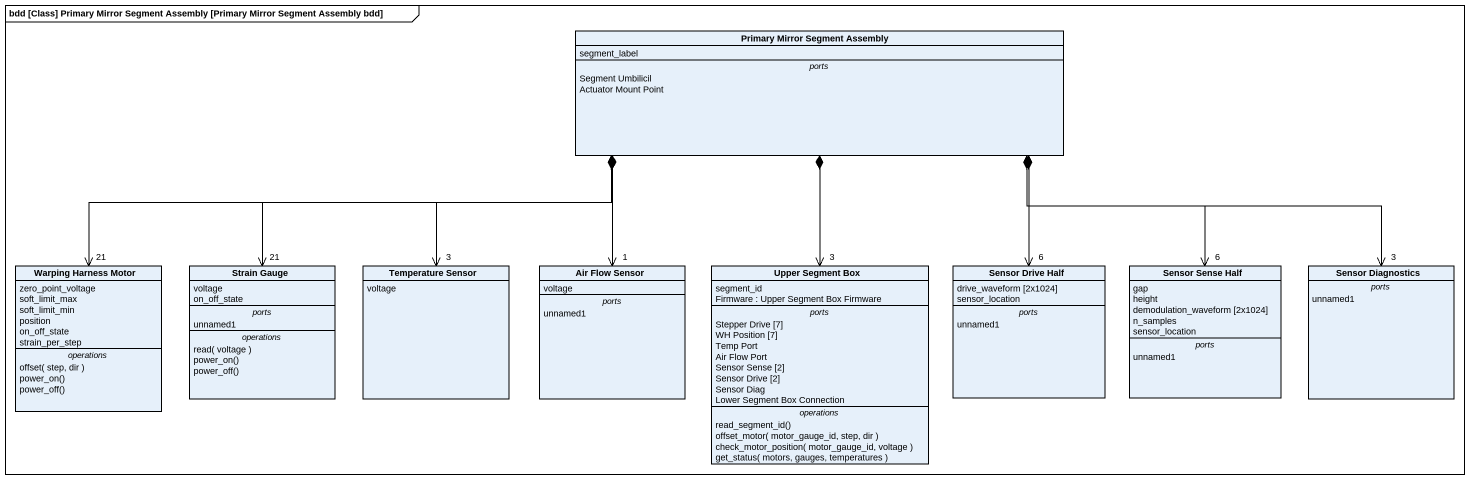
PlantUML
@startuml
mainframe bdd [Class] Primary Mirror Segment Assembly [Primary Mirror Segment Assembly bdd]
hide circle
hide empty members
class "Primary Mirror Segment Assembly" as Primary_Mirror_Segment {
  segment_label
  -- ports --
  Segment Umbilicil
  Actuator Mount Point
}
class "Warping Harness Motor" as Warping_Harness_Motor {
  zero_point_voltage
  soft_limit_max
  soft_limit_min
  position
  on_off_state
  strain_per_step
  -- operations --
  offset( step, dir )
  power_on()
  power_off()
}
class "Strain Gauge" as Strain_Gauge {
  voltage
  on_off_state
  -- ports --
  unnamed1
  -- operations --
  read( voltage )
  power_on()
  power_off()
}
class "Temperature Sensor" as Temperature_Sensor {
  voltage
}
class "Air Flow Sensor" as Air_Flow_Sensor {
  voltage
  -- ports --
  unnamed1
}
class "Upper Segment Box" as Upper_Segment_Box {
  segment_id
  Firmware : Upper Segment Box Firmware
  -- ports --
  Stepper Drive [7]
  WH Position [7]
  Temp Port
  Air Flow Port
  Sensor Sense [2]
  Sensor Drive [2]
  Sensor Diag
  Lower Segment Box Connection
  -- operations --
  read_segment_id()
  offset_motor( motor_gauge_id, step, dir )
  check_motor_position( motor_gauge_id, voltage )
  get_status( motors, gauges, temperatures )
}
class "Sensor Drive Half" as Sensor_Drive_Half {
  drive_waveform [2x1024]
  sensor_location
  -- ports --
  unnamed1
}
class "Sensor Sense Half" as Sensor_Sense_Half {
  gap
  height
  demodulation_waveform [2x1024]
  n_samples
  sensor_location
  -- ports --
  unnamed1
}
class "Sensor Diagnostics" as Sensor_Diagnostics {
  -- ports --
  unnamed1
}
Primary_Mirror_Segment *-left-> "21" Warping_Harness_Motor
Primary_Mirror_Segment *-left-> "21" Strain_Gauge
Primary_Mirror_Segment *--> "3" Temperature_Sensor
Primary_Mirror_Segment *--> "1" Air_Flow_Sensor
Primary_Mirror_Segment *--> "3" Upper_Segment_Box
Primary_Mirror_Segment *--> "6" Sensor_Drive_Half
Primary_Mirror_Segment *--> "6" Sensor_Sense_Half
Primary_Mirror_Segment *-right-> "3" Sensor_Diagnostics
@enduml
